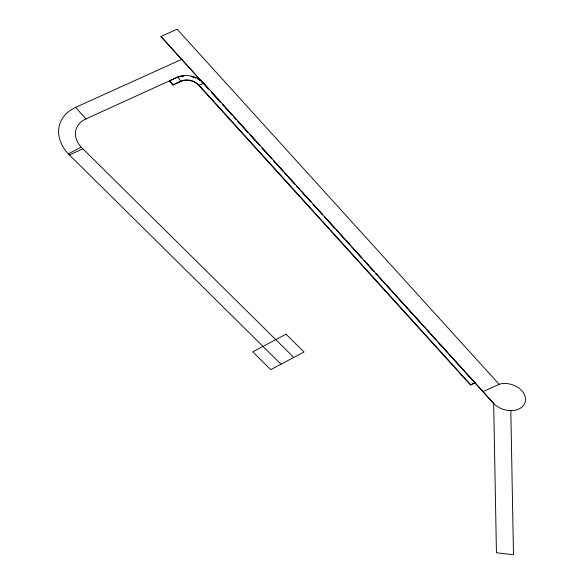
<?xml version="1.0" encoding="UTF-8"?>
<svg xmlns="http://www.w3.org/2000/svg" width="584" height="584" viewBox="0 0 584 584"><rect width="100%" height="100%" fill="white"/><g stroke="black" fill="none" stroke-linecap="round" stroke-linejoin="round"><path stroke-width="0.88" d="M169.586 80.767L173.039 85.03L181.12 81.373A12.855 9.322 16.2 0 1 198.823 85.395L470.463 384.958L475.04 382.885L203.502 82.979A18.761 13.607 16.2 0 0 177.667 77.11L169.586 80.767L173.039 85.03M181.12 81.373L177.667 77.11L85.965 118.91A27.813 20.17 16.2 0 0 81.125 147.11L68.335 153.891L280.992 364.219M198.823 85.395L203.4 83.322A18.761 13.607 16.2 0 0 201.801 81.767M470.463 384.958L475.142 382.542M208.298 88.731L160.95 36.522L177.12 29.2L499.145 384.338L500.846 383.805A18.133 13.155 16.2 0 1 524.147 394.054A18.133 13.155 16.2 0 1 514.635 410.348C507.065 411.516 499.013 408.975 493.677 403.434L472.244 379.804M68.335 153.891A45.683 33.135 16.2 0 1 75.526 107.398L181.675 59.364M173.141 84.687L181.222 81.03A12.855 9.322 16.2 0 1 198.918 85.045L470.565 384.608M69.423 154.964L82.906 148.854M482.983 391.638L499.152 384.33M81.132 147.102L293.781 357.444M160.958 36.515L208.904 89.396M222.365 104.237L224.205 106.259M225.424 107.609L232.155 115.033L222.38 104.266M233.987 117.055L236.44 119.757M238.272 121.779L248.061 132.575M251.12 135.948L259.683 145.394M262.136 148.088L271.925 158.885M273.757 160.907L275.597 162.936M276.816 164.287L283.547 171.703M284.773 173.054L287.219 175.755M289.664 178.456L295.168 184.522M296.395 185.873L299.453 189.245M302.512 192.618L311.082 202.064M313.528 204.765L322.704 214.883M324.536 216.912L326.989 219.606M328.208 220.956L334.939 228.381M336.165 229.731L338.611 232.425M341.056 235.126L350.232 245.243M353.291 248.623L362.474 258.741M364.92 261.442L374.096 271.56M375.928 273.582L377.768 275.604M379.6 277.634L385.717 284.379M386.944 285.729L390.002 289.102M392.448 291.803L401.624 301.921M404.683 305.293L413.253 314.739M415.699 317.44L425.488 328.237M427.32 330.259L429.16 332.281M430.992 334.303L437.109 341.056M438.336 342.399L440.781 345.1M443.84 348.473L453.016 358.598M455.469 361.292L464.645 371.417M467.091 374.11L493.677 403.434L496.436 552.734L513.482 554.785L510.817 410.618M234.016 117.099L235.856 119.129M237.688 121.151L243.813 127.903M245.039 129.254L247.492 131.955M249.937 134.656L255.449 140.737M256.675 142.087L259.128 144.788M262.187 148.168L271.37 158.293M273.823 160.994L283.006 171.127M284.846 173.156L286.686 175.178M287.905 176.529L294.643 183.96M296.482 185.982L298.322 188.012M300.767 190.713L306.279 196.793M307.505 198.144L310.564 201.517M313.017 204.218L317.915 209.619M319.141 210.97L322.2 214.35M324.653 217.051L333.836 227.183M336.289 229.884L345.472 240.009M347.312 242.039L349.758 244.74M350.984 246.09L357.109 252.843M358.948 254.872L361.394 257.573M363.847 260.274L368.745 265.676M369.971 267.027L373.03 270.399M376.096 273.779L384.666 283.233M387.119 285.934L396.302 296.066M398.755 298.767L407.939 308.899M409.778 310.922L412.224 313.623M414.063 315.652L420.188 322.404M421.414 323.755L423.86 326.456M426.313 329.157L435.496 339.289M438.562 342.662L447.132 352.115M449.585 354.824L459.382 365.628M461.214 367.65L463.054 369.679M464.28 371.03L471.018 378.454M75.533 107.383L85.965 118.91M180.982 76.336A18.761 13.607 16.2 0 0 179.558 76.716A18.761 13.607 16.2 0 1 180.982 76.329M197.969 79.074A18.761 13.607 16.2 0 1 199.983 80.337A18.761 13.607 16.2 0 0 197.976 79.059M201.801 81.753A18.761 13.607 16.2 0 1 203.4 83.322M286.029 334.201L252.733 351.853L270.735 369.657L304.03 352.006L286.029 334.201M220.533 102.215L211.357 92.09L220.54 102.244M178.872 76.942A18.761 13.607 16.2 0 0 177.565 77.468A18.761 13.607 16.2 0 1 178.879 76.935M183.989 75.898A18.761 13.607 16.2 0 0 181.712 76.19A18.761 13.607 16.2 0 1 183.996 75.883M192.742 76.876A18.761 13.607 16.2 0 0 191.158 76.46A18.761 13.607 16.2 0 1 192.742 76.862M195.808 77.993A18.761 13.607 16.2 0 0 193.523 77.117A18.761 13.607 16.2 0 1 195.808 77.979"/></g></svg>
